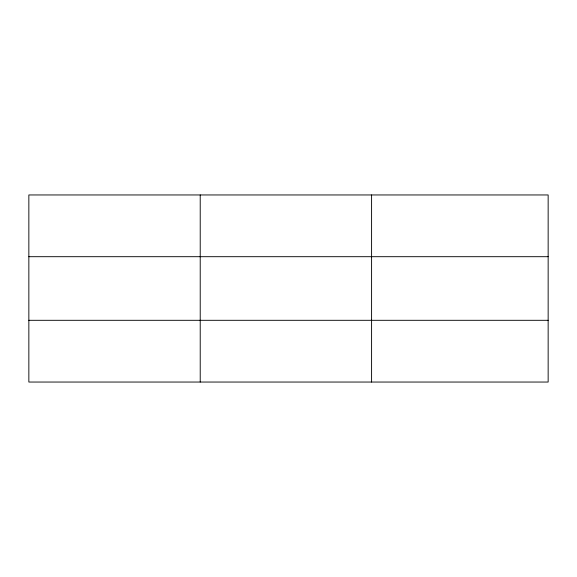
<?xml version="1.0" encoding="UTF-8"?>
<svg xmlns="http://www.w3.org/2000/svg" width="577" height="577" viewBox="0 0 577 577"><rect width="100%" height="100%" fill="white"/><g stroke="black" fill="none" stroke-linecap="round" stroke-linejoin="round"><path stroke-width="0.87" d="M200.219 194.954L200.219 382.046M371.588 194.954L371.588 382.046M548.15 256.693L548.15 194.954L28.85 194.954L28.85 382.046L548.15 382.046L548.15 256.693L28.85 256.693M28.85 320.307L548.15 320.307"/></g></svg>
